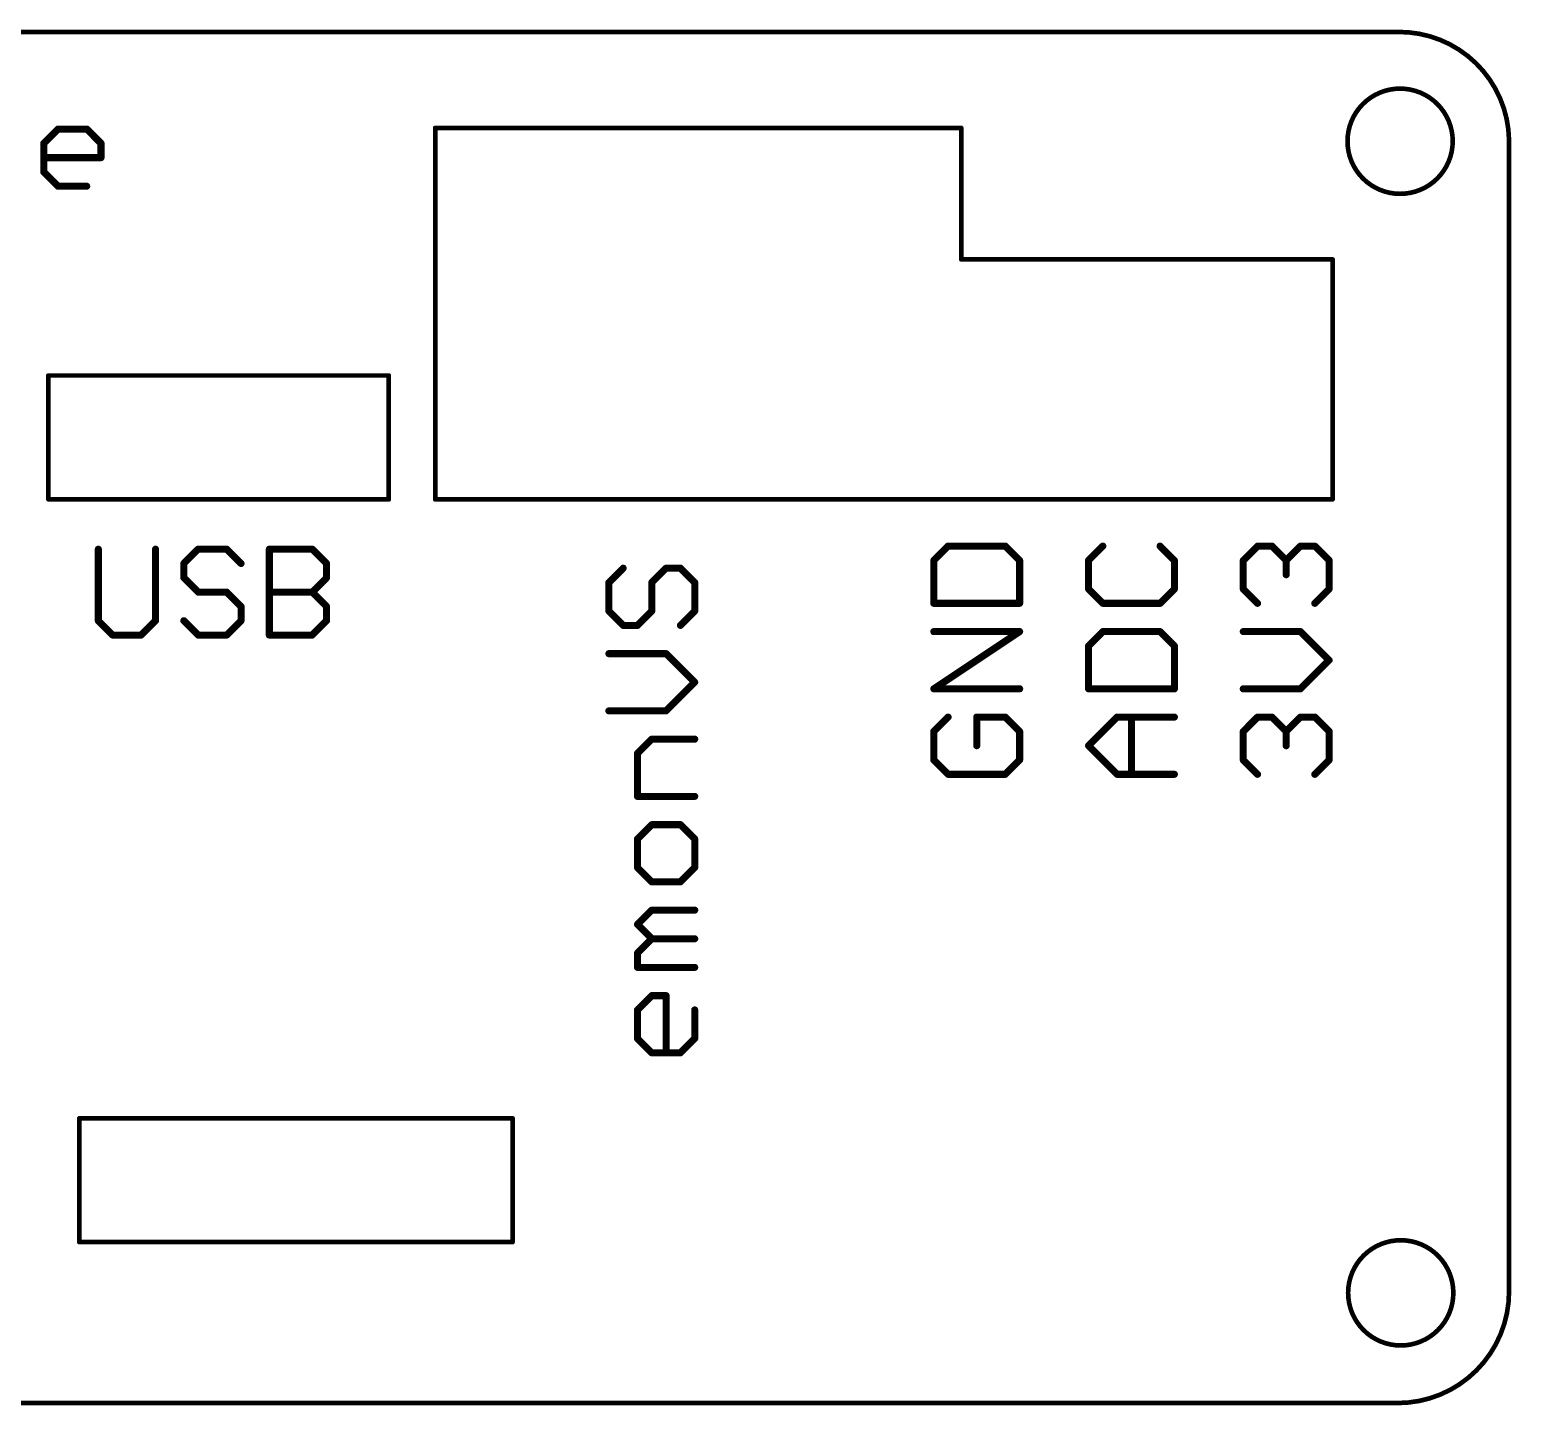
# Model space of a CAD drawing. Extents: x 1 to 175, y -47 to 184.
# Drawn here: x 44.89 to 92.78, y 48.72 to 93.18 of the extents above; entities that cross this region are included whole.
import ezdxf

# ---------------------------------------------------------------- set-up
doc = ezdxf.new("R2010")
doc.units = 0
doc.layers.add('20', color=53, linetype='CONTINUOUS')

msp = doc.modelspace()

# ---------------------------------------------------------------- linework, layer by layer
at = {"layer": '20'}
for points, const_width in [([(89.1, 93.1), (4.8, 93.1)], 0.15), ([(45.3519, 89.5012), (45.8142, 89.9635)], 0.2286), ([(45.8142, 89.9635), (46.7388, 89.9635)], 0.2286), ([(46.7388, 89.9635), (47.2011, 89.5012)], 0.2286), ([(75, 90), (58, 90)], 0.15), ([(58, 90), (58, 78)], 0.15), ([(75, 85.75), (75, 90)], 0.15), ([(45.3519, 88.5766), (45.3519, 89.5012)], 0.2286), ([(47.2011, 89.5012), (47.2011, 89.0389)], 0.2286), ([(92.7, 52.4), (92.7, 89.6)], 0.15), ([(47.2011, 89.0389), (45.3519, 89.0389)], 0.2286), ([(45.8142, 88.1143), (45.3519, 88.5766)], 0.2286), ([(46.7388, 88.1143), (45.8142, 88.1143)], 0.2286), ([(87, 85.75), (75, 85.75)], 0.15), ([(87, 78), (87, 85.75)], 0.15), ([(56.5, 82), (45.5, 82)], 0.15), ([(45.5, 82), (45.5, 78)], 0.15), ([(56.5, 78), (56.5, 82)], 0.15), ([(45.5, 78), (56.5, 78)], 0.15), ([(58, 78), (87, 78)], 0.15), ([(47.1143, 76.3881), (47.1143, 74.0766)], 0.2286), ([(48.9635, 74.0766), (48.9635, 76.3881)], 0.2286), ([(50.339, 76.3881), (49.8767, 75.9258)], 0.2286), ([(51.2635, 76.3881), (50.339, 76.3881)], 0.2286), ([(51.7258, 75.9258), (51.2635, 76.3881)], 0.2286), ([(52.639, 73.6143), (52.639, 76.3881)], 0.2286), ([(52.639, 76.3881), (54.0259, 76.3881)], 0.2286), ([(54.0259, 76.3881), (54.4882, 75.9258)], 0.2286), ([(74.5742, 76.4882), (74.1119, 76.0259)], 0.2286), ([(74.1119, 76.0259), (74.1119, 74.639)], 0.2286), ([(76.4234, 76.4882), (74.5742, 76.4882)], 0.2286), ([(76.8857, 76.0259), (76.4234, 76.4882)], 0.2286), ([(76.8857, 74.639), (76.8857, 76.0259)], 0.2286), ([(79.5742, 76.4882), (79.1119, 76.0259)], 0.2286), ([(79.1119, 76.0259), (79.1119, 75.1013)], 0.2286), ([(81.8857, 76.0259), (81.4234, 76.4882)], 0.2286), ([(81.8857, 75.1013), (81.8857, 76.0259)], 0.2286), ([(84.1119, 76.0259), (84.5742, 76.4882)], 0.2286), ([(84.1119, 75.1013), (84.1119, 76.0259)], 0.2286), ([(84.5742, 76.4882), (85.0365, 76.4882)], 0.2286), ([(85.0365, 76.4882), (85.4988, 76.0259)], 0.2286), ([(85.4988, 76.0259), (85.9611, 76.4882)], 0.2286), ([(85.4988, 76.0259), (85.4988, 75.5636)], 0.2286), ([(85.9611, 76.4882), (86.4234, 76.4882)], 0.2286), ([(86.4234, 76.4882), (86.8857, 76.0259)], 0.2286), ([(86.8857, 76.0259), (86.8857, 75.1013)], 0.2286), ([(49.8767, 75.9258), (49.8767, 75.4635)], 0.2286), ([(54.4882, 75.9258), (54.4882, 75.4635)], 0.2286), ([(64.0742, 75.7753), (63.6119, 75.313)], 0.2286), ([(64.9988, 75.313), (65.4611, 75.7753)], 0.2286), ([(65.4611, 75.7753), (65.9234, 75.7753)], 0.2286), ([(65.9234, 75.7753), (66.3857, 75.313)], 0.2286), ([(49.8767, 75.4635), (50.339, 75.0012)], 0.2286), ([(54.4882, 75.4635), (54.0259, 75.0012)], 0.2286), ([(63.6119, 75.313), (63.6119, 74.3884)], 0.2286), ([(64.9988, 74.3884), (64.9988, 75.313)], 0.2286), ([(66.3857, 75.313), (66.3857, 74.3884)], 0.2286), ([(79.1119, 75.1013), (79.5742, 74.639)], 0.2286), ([(81.4234, 74.639), (81.8857, 75.1013)], 0.2286), ([(84.5742, 74.639), (84.1119, 75.1013)], 0.2286), ([(86.8857, 75.1013), (86.4234, 74.639)], 0.2286), ([(50.339, 75.0012), (51.2635, 75.0012)], 0.2286), ([(51.2635, 75.0012), (51.7258, 74.5389)], 0.2286), ([(52.639, 75.0012), (54.0259, 75.0012)], 0.2286), ([(54.0259, 75.0012), (54.4882, 74.5389)], 0.2286), ([(74.1119, 74.639), (76.8857, 74.639)], 0.2286), ([(79.5742, 74.639), (81.4234, 74.639)], 0.2286), ([(51.7258, 74.5389), (51.7258, 74.0766)], 0.2286), ([(54.4882, 74.5389), (54.4882, 74.0766)], 0.2286), ([(63.6119, 74.3884), (64.0742, 73.9261)], 0.2286), ([(64.5365, 73.9261), (64.9988, 74.3884)], 0.2286), ([(66.3857, 74.3884), (65.9234, 73.9261)], 0.2286), ([(47.1143, 74.0766), (47.5766, 73.6143)], 0.2286), ([(48.5012, 73.6143), (48.9635, 74.0766)], 0.2286), ([(50.339, 73.6143), (49.8767, 74.0766)], 0.2286), ([(51.7258, 74.0766), (51.2635, 73.6143)], 0.2286), ([(54.4882, 74.0766), (54.0259, 73.6143)], 0.2286), ([(64.0742, 73.9261), (64.5365, 73.9261)], 0.2286), ([(74.1119, 71.8767), (76.8857, 73.7258)], 0.2286), ([(76.8857, 73.7258), (74.1119, 73.7258)], 0.2286), ([(79.5742, 73.7258), (79.1119, 73.2635)], 0.2286), ([(81.4234, 73.7258), (79.5742, 73.7258)], 0.2286), ([(81.8857, 73.2635), (81.4234, 73.7258)], 0.2286), ([(85.9611, 73.7258), (84.1119, 73.7258)], 0.2286), ([(86.8857, 72.8012), (85.9611, 73.7258)], 0.2286), ([(47.5766, 73.6143), (48.5012, 73.6143)], 0.2286), ([(51.2635, 73.6143), (50.339, 73.6143)], 0.2286), ([(54.0259, 73.6143), (52.639, 73.6143)], 0.2286), ([(79.1119, 73.2635), (79.1119, 71.8767)], 0.2286), ([(81.8857, 71.8767), (81.8857, 73.2635)], 0.2286), ([(65.4611, 73.0129), (63.6119, 73.0129)], 0.2286), ([(66.3857, 72.0883), (65.4611, 73.0129)], 0.2286), ([(85.9611, 71.8767), (86.8857, 72.8012)], 0.2286), ([(65.4611, 71.1637), (66.3857, 72.0883)], 0.2286), ([(76.8857, 71.8767), (74.1119, 71.8767)], 0.2286), ([(79.1119, 71.8767), (81.8857, 71.8767)], 0.2286), ([(84.1119, 71.8767), (85.9611, 71.8767)], 0.2286), ([(63.6119, 71.1637), (65.4611, 71.1637)], 0.2286), ([(74.5742, 70.9635), (74.1119, 70.5012)], 0.2286), ([(76.4234, 70.9635), (75.4988, 70.9635)], 0.2286), ([(75.4988, 70.9635), (75.4988, 70.0389)], 0.2286), ([(76.8857, 70.5012), (76.4234, 70.9635)], 0.2286), ([(79.1119, 70.0389), (80.0365, 70.9635)], 0.2286), ([(80.0365, 70.9635), (81.8857, 70.9635)], 0.2286), ([(80.4988, 69.1143), (80.4988, 70.9635)], 0.2286), ([(84.1119, 70.5012), (84.5742, 70.9635)], 0.2286), ([(84.5742, 70.9635), (85.0365, 70.9635)], 0.2286), ([(85.0365, 70.9635), (85.4988, 70.5012)], 0.2286), ([(85.4988, 70.5012), (85.9611, 70.9635)], 0.2286), ([(85.9611, 70.9635), (86.4234, 70.9635)], 0.2286), ([(86.4234, 70.9635), (86.8857, 70.5012)], 0.2286), ([(74.1119, 70.5012), (74.1119, 69.5766)], 0.2286), ([(76.8857, 69.5766), (76.8857, 70.5012)], 0.2286), ([(84.1119, 69.5766), (84.1119, 70.5012)], 0.2286), ([(85.4988, 70.5012), (85.4988, 70.0389)], 0.2286), ([(86.8857, 70.5012), (86.8857, 69.5766)], 0.2286), ([(64.5365, 69.7883), (64.9988, 70.2506)], 0.2286), ([(64.9988, 70.2506), (66.3857, 70.2506)], 0.2286), ([(80.0365, 69.1143), (79.1119, 70.0389)], 0.2286), ([(64.5365, 68.4014), (64.5365, 69.7883)], 0.2286), ([(74.1119, 69.5766), (74.5742, 69.1143)], 0.2286), ([(76.4234, 69.1143), (76.8857, 69.5766)], 0.2286), ([(84.5742, 69.1143), (84.1119, 69.5766)], 0.2286), ([(86.8857, 69.5766), (86.4234, 69.1143)], 0.2286), ([(74.5742, 69.1143), (76.4234, 69.1143)], 0.2286), ([(81.8857, 69.1143), (80.0365, 69.1143)], 0.2286), ([(66.3857, 68.4014), (64.5365, 68.4014)], 0.2286), ([(64.9988, 67.4882), (64.5365, 67.0259)], 0.2286), ([(65.9234, 67.4882), (64.9988, 67.4882)], 0.2286), ([(66.3857, 67.0259), (65.9234, 67.4882)], 0.2286), ([(64.5365, 67.0259), (64.5365, 66.1013)], 0.2286), ([(66.3857, 66.1013), (66.3857, 67.0259)], 0.2286), ([(64.5365, 66.1013), (64.9988, 65.639)], 0.2286), ([(65.9234, 65.639), (66.3857, 66.1013)], 0.2286), ([(64.9988, 65.639), (65.9234, 65.639)], 0.2286), ([(64.5365, 64.2635), (64.9988, 64.7258)], 0.2286), ([(64.9988, 64.7258), (66.3857, 64.7258)], 0.2286), ([(64.9988, 63.8012), (64.5365, 64.2635)], 0.2286), ([(64.5365, 63.339), (64.9988, 63.8012)], 0.2286), ([(64.9988, 63.8012), (66.3857, 63.8012)], 0.2286), ([(64.5365, 62.8767), (64.5365, 63.339)], 0.2286), ([(66.3857, 62.8767), (64.5365, 62.8767)], 0.2286), ([(64.5365, 61.5012), (64.9988, 61.9635)], 0.2286), ([(64.9988, 61.9635), (65.4611, 61.9635)], 0.2286), ([(65.4611, 61.9635), (65.4611, 60.1143)], 0.2286), ([(64.5365, 60.5766), (64.5365, 61.5012)], 0.2286), ([(66.3857, 61.5012), (66.3857, 60.5766)], 0.2286), ([(64.9988, 60.1143), (64.5365, 60.5766)], 0.2286), ([(66.3857, 60.5766), (65.9234, 60.1143)], 0.2286), ([(65.9234, 60.1143), (64.9988, 60.1143)], 0.2286), ([(60.5, 58), (46.5, 58)], 0.15), ([(46.5, 58), (46.5, 54)], 0.15), ([(60.5, 54), (60.5, 58)], 0.15), ([(46.5, 54), (60.5, 54)], 0.15), ([(89.1, 48.8), (4.9, 48.8)], 0.15)]:
    msp.add_lwpolyline(points, dxfattribs=dict(at, const_width=const_width))
for points, const_width in [([(92.7, 89.6, 0.4142), (89.1, 93.1)], 0.15), ([(89.0995, 93.1375, 1), (89.1005, 93.0625)], 0.075), ([(89.1, 93.0625, 1), (89.1, 93.1375)], 0.075), ([(89.18, 87.87, 1), (89.18, 91.27, 1), (89.18, 87.87)], 0.15), ([(45.8142, 90.0206, 1), (45.8142, 89.9063)], 0.1143), ([(45.8546, 89.9231, 1), (45.7738, 90.0039)], 0.1143), ([(46.7792, 90.0039, 1), (46.6984, 89.9231)], 0.1143), ([(46.7388, 89.9063, 1), (46.7388, 90.0206)], 0.1143), ([(58, 90.0375, 1), (58, 89.9625)], 0.075), ([(58.0375, 90, 1), (57.9625, 90)], 0.075), ([(75.0375, 90, 1), (74.9625, 90)], 0.075), ([(75, 89.9625, 1), (75, 90.0375)], 0.075), ([(45.3115, 89.5416, 1), (45.3923, 89.4608)], 0.1143), ([(45.4091, 89.5012, 1), (45.2948, 89.5012)], 0.1143), ([(47.2583, 89.5012, 1), (47.144, 89.5012)], 0.1143), ([(47.1607, 89.4608, 1), (47.2415, 89.5416)], 0.1143), ([(92.7375, 89.6, 1), (92.6625, 89.6)], 0.075), ([(92.6625, 89.5995, 1), (92.7375, 89.6005)], 0.075), ([(45.3519, 89.096, 1), (45.3519, 88.9817)], 0.1143), ([(47.144, 89.0389, 1), (47.2583, 89.0389)], 0.1143), ([(47.2011, 88.9817, 1), (47.2011, 89.096)], 0.1143), ([(45.3923, 88.617, 1), (45.3115, 88.5362)], 0.1143), ([(45.2948, 88.5766, 1), (45.4091, 88.5766)], 0.1143), ([(45.8142, 88.1714, 1), (45.8142, 88.0572)], 0.1143), ([(45.7738, 88.0739, 1), (45.8546, 88.1547)], 0.1143), ([(46.7388, 88.0572, 1), (46.7388, 88.1714)], 0.1143), ([(75, 85.7875, 1), (75, 85.7125)], 0.075), ([(74.9625, 85.75, 1), (75.0375, 85.75)], 0.075), ([(87.0375, 85.75, 1), (86.9625, 85.75)], 0.075), ([(87, 85.7125, 1), (87, 85.7875)], 0.075), ([(45.5, 82.0375, 1), (45.5, 81.9625)], 0.075), ([(45.5375, 82, 1), (45.4625, 82)], 0.075), ([(56.5375, 82, 1), (56.4625, 82)], 0.075), ([(56.5, 81.9625, 1), (56.5, 82.0375)], 0.075), ([(45.5, 78.0375, 1), (45.5, 77.9625)], 0.075), ([(56.5, 77.9625, 1), (56.5, 78.0375)], 0.075), ([(58, 78.0375, 1), (58, 77.9625)], 0.075), ([(87, 77.9625, 1), (87, 78.0375)], 0.075), ([(45.4625, 78, 1), (45.5375, 78)], 0.075), ([(56.4625, 78, 1), (56.5375, 78)], 0.075), ([(57.9625, 78, 1), (58.0375, 78)], 0.075), ([(86.9625, 78, 1), (87.0375, 78)], 0.075), ([(47.1715, 76.3881, 1), (47.0572, 76.3881)], 0.1143), ([(49.0206, 76.3881, 1), (48.9063, 76.3881)], 0.1143), ([(50.339, 76.4452, 1), (50.339, 76.3309)], 0.1143), ([(50.3794, 76.3477, 1), (50.2985, 76.4285)], 0.1143), ([(51.304, 76.4285, 1), (51.2231, 76.3477)], 0.1143), ([(51.2635, 76.3309, 1), (51.2635, 76.4452)], 0.1143), ([(52.6962, 76.3881, 1), (52.5819, 76.3881)], 0.1143), ([(52.639, 76.4452, 1), (52.639, 76.3309)], 0.1143), ([(54.0663, 76.4285, 1), (53.9855, 76.3477)], 0.1143), ([(54.0259, 76.3309, 1), (54.0259, 76.4452)], 0.1143), ([(74.1691, 76.0259, 1), (74.0548, 76.0259)], 0.1143), ([(74.5742, 76.5453, 1), (74.5742, 76.431)], 0.1143), ([(74.6146, 76.4478, 1), (74.5338, 76.5286)], 0.1143), ([(76.4638, 76.5286, 1), (76.383, 76.4478)], 0.1143), ([(76.4234, 76.431, 1), (76.4234, 76.5453)], 0.1143), ([(76.9428, 76.0259, 1), (76.8286, 76.0259)], 0.1143), ([(79.1691, 76.0259, 1), (79.0548, 76.0259)], 0.1143), ([(79.6146, 76.4478, 1), (79.5338, 76.5286)], 0.1143), ([(81.4638, 76.5286, 1), (81.383, 76.4478)], 0.1143), ([(81.9428, 76.0259, 1), (81.8286, 76.0259)], 0.1143), ([(84.1691, 76.0259, 1), (84.0548, 76.0259)], 0.1143), ([(84.5742, 76.5453, 1), (84.5742, 76.431)], 0.1143), ([(84.6146, 76.4478, 1), (84.5338, 76.5286)], 0.1143), ([(85.0769, 76.5286, 1), (84.9961, 76.4478)], 0.1143), ([(85.0365, 76.431, 1), (85.0365, 76.5453)], 0.1143), ([(85.556, 76.0259, 1), (85.4417, 76.0259)], 0.1143), ([(85.9611, 76.5453, 1), (85.9611, 76.431)], 0.1143), ([(86.0015, 76.4478, 1), (85.9207, 76.5286)], 0.1143), ([(86.4638, 76.5286, 1), (86.383, 76.4478)], 0.1143), ([(86.4234, 76.431, 1), (86.4234, 76.5453)], 0.1143), ([(86.9428, 76.0259, 1), (86.8286, 76.0259)], 0.1143), ([(49.9338, 75.9258, 1), (49.8195, 75.9258)], 0.1143), ([(49.8362, 75.9662, 1), (49.9171, 75.8854)], 0.1143), ([(51.6854, 75.8854, 1), (51.7662, 75.9662)], 0.1143), ([(54.5453, 75.9258, 1), (54.431, 75.9258)], 0.1143), ([(54.4478, 75.8854, 1), (54.5286, 75.9662)], 0.1143), ([(64.1146, 75.7349, 1), (64.0338, 75.8157)], 0.1143), ([(65.4611, 75.8324, 1), (65.4611, 75.7181)], 0.1143), ([(65.5015, 75.7349, 1), (65.4207, 75.8157)], 0.1143), ([(65.9638, 75.8157, 1), (65.883, 75.7349)], 0.1143), ([(65.9234, 75.7181, 1), (65.9234, 75.8324)], 0.1143), ([(74.0715, 76.0663, 1), (74.1523, 75.9855)], 0.1143), ([(76.8453, 75.9855, 1), (76.9261, 76.0663)], 0.1143), ([(79.0715, 76.0663, 1), (79.1523, 75.9855)], 0.1143), ([(81.8453, 75.9855, 1), (81.9261, 76.0663)], 0.1143), ([(84.0715, 76.0663, 1), (84.1523, 75.9855)], 0.1143), ([(85.4584, 76.0663, 1), (85.5392, 75.9855)], 0.1143), ([(85.4584, 75.9855, 1), (85.5392, 76.0663)], 0.1143), ([(86.8453, 75.9855, 1), (86.9261, 76.0663)], 0.1143), ([(49.9171, 75.5039, 1), (49.8362, 75.4231)], 0.1143), ([(49.8195, 75.4635, 1), (49.9338, 75.4635)], 0.1143), ([(54.431, 75.4635, 1), (54.5453, 75.4635)], 0.1143), ([(54.5286, 75.4231, 1), (54.4478, 75.5039)], 0.1143), ([(63.5715, 75.3534, 1), (63.6523, 75.2726)], 0.1143), ([(63.6691, 75.313, 1), (63.5548, 75.313)], 0.1143), ([(64.9584, 75.3534, 1), (65.0392, 75.2726)], 0.1143), ([(65.056, 75.313, 1), (64.9417, 75.313)], 0.1143), ([(66.4428, 75.313, 1), (66.3286, 75.313)], 0.1143), ([(66.3453, 75.2726, 1), (66.4261, 75.3534)], 0.1143), ([(79.1523, 75.1417, 1), (79.0715, 75.0609)], 0.1143), ([(81.9261, 75.0609, 1), (81.8453, 75.1417)], 0.1143), ([(84.1523, 75.1417, 1), (84.0715, 75.0609)], 0.1143), ([(85.4417, 75.5636, 1), (85.556, 75.5636)], 0.1143), ([(86.9261, 75.0609, 1), (86.8453, 75.1417)], 0.1143), ([(50.339, 75.0583, 1), (50.339, 74.944)], 0.1143), ([(50.2985, 74.9608, 1), (50.3794, 75.0416)], 0.1143), ([(51.304, 75.0416, 1), (51.2231, 74.9608)], 0.1143), ([(51.2635, 74.944, 1), (51.2635, 75.0583)], 0.1143), ([(52.639, 75.0583, 1), (52.639, 74.944)], 0.1143), ([(54.0663, 75.0416, 1), (53.9855, 74.9608)], 0.1143), ([(53.9855, 75.0416, 1), (54.0663, 74.9608)], 0.1143), ([(54.0259, 74.944, 1), (54.0259, 75.0583)], 0.1143), ([(74.1119, 74.6962, 1), (74.1119, 74.5819)], 0.1143), ([(74.0548, 74.639, 1), (74.1691, 74.639)], 0.1143), ([(76.8286, 74.639, 1), (76.9428, 74.639)], 0.1143), ([(76.8857, 74.5819, 1), (76.8857, 74.6962)], 0.1143), ([(79.0548, 75.1013, 1), (79.1691, 75.1013)], 0.1143), ([(79.5742, 74.6962, 1), (79.5742, 74.5819)], 0.1143), ([(79.5338, 74.5986, 1), (79.6146, 74.6794)], 0.1143), ([(81.383, 74.6794, 1), (81.4638, 74.5986)], 0.1143), ([(81.4234, 74.5819, 1), (81.4234, 74.6962)], 0.1143), ([(81.8286, 75.1013, 1), (81.9428, 75.1013)], 0.1143), ([(84.0548, 75.1013, 1), (84.1691, 75.1013)], 0.1143), ([(84.5338, 74.5986, 1), (84.6146, 74.6794)], 0.1143), ([(86.383, 74.6794, 1), (86.4638, 74.5986)], 0.1143), ([(86.8286, 75.1013, 1), (86.9428, 75.1013)], 0.1143), ([(51.783, 74.5389, 1), (51.6687, 74.5389)], 0.1143), ([(51.6854, 74.4985, 1), (51.7662, 74.5793)], 0.1143), ([(54.5453, 74.5389, 1), (54.431, 74.5389)], 0.1143), ([(54.4478, 74.4985, 1), (54.5286, 74.5793)], 0.1143), ([(63.6523, 74.4288, 1), (63.5715, 74.348)], 0.1143), ([(63.5548, 74.3884, 1), (63.6691, 74.3884)], 0.1143), ([(64.9417, 74.3884, 1), (65.056, 74.3884)], 0.1143), ([(65.0392, 74.348, 1), (64.9584, 74.4288)], 0.1143), ([(66.3286, 74.3884, 1), (66.4428, 74.3884)], 0.1143), ([(66.4261, 74.348, 1), (66.3453, 74.4288)], 0.1143), ([(47.1547, 74.117, 1), (47.0739, 74.0362)], 0.1143), ([(47.0572, 74.0766, 1), (47.1715, 74.0766)], 0.1143), ([(48.9063, 74.0766, 1), (49.0206, 74.0766)], 0.1143), ([(49.0039, 74.0362, 1), (48.9231, 74.117)], 0.1143), ([(49.9171, 74.117, 1), (49.8362, 74.0362)], 0.1143), ([(51.6687, 74.0766, 1), (51.783, 74.0766)], 0.1143), ([(51.7662, 74.0362, 1), (51.6854, 74.117)], 0.1143), ([(54.431, 74.0766, 1), (54.5453, 74.0766)], 0.1143), ([(54.5286, 74.0362, 1), (54.4478, 74.117)], 0.1143), ([(64.0742, 73.9832, 1), (64.0742, 73.8689)], 0.1143), ([(64.0338, 73.8857, 1), (64.1146, 73.9665)], 0.1143), ([(64.4961, 73.9665, 1), (64.5769, 73.8857)], 0.1143), ([(64.5365, 73.8689, 1), (64.5365, 73.9832)], 0.1143), ([(65.883, 73.9665, 1), (65.9638, 73.8857)], 0.1143), ([(74.1119, 73.783, 1), (74.1119, 73.6687)], 0.1143), ([(76.9174, 73.6783, 1), (76.854, 73.7734)], 0.1143), ([(76.8857, 73.6687, 1), (76.8857, 73.783)], 0.1143), ([(79.5742, 73.783, 1), (79.5742, 73.6687)], 0.1143), ([(79.6146, 73.6854, 1), (79.5338, 73.7662)], 0.1143), ([(81.4638, 73.7662, 1), (81.383, 73.6854)], 0.1143), ([(81.4234, 73.6687, 1), (81.4234, 73.783)], 0.1143), ([(84.1119, 73.783, 1), (84.1119, 73.6687)], 0.1143), ([(86.0015, 73.7662, 1), (85.9207, 73.6854)], 0.1143), ([(85.9611, 73.6687, 1), (85.9611, 73.783)], 0.1143), ([(47.5766, 73.6714, 1), (47.5766, 73.5572)], 0.1143), ([(47.5362, 73.5739, 1), (47.617, 73.6547)], 0.1143), ([(48.4608, 73.6547, 1), (48.5416, 73.5739)], 0.1143), ([(48.5012, 73.5572, 1), (48.5012, 73.6714)], 0.1143), ([(50.339, 73.6714, 1), (50.339, 73.5572)], 0.1143), ([(50.2985, 73.5739, 1), (50.3794, 73.6547)], 0.1143), ([(51.2231, 73.6547, 1), (51.304, 73.5739)], 0.1143), ([(51.2635, 73.5572, 1), (51.2635, 73.6714)], 0.1143), ([(52.639, 73.6714, 1), (52.639, 73.5572)], 0.1143), ([(52.5819, 73.6143, 1), (52.6962, 73.6143)], 0.1143), ([(53.9855, 73.6547, 1), (54.0663, 73.5739)], 0.1143), ([(54.0259, 73.5572, 1), (54.0259, 73.6714)], 0.1143), ([(79.0715, 73.304, 1), (79.1523, 73.2231)], 0.1143), ([(79.1691, 73.2635, 1), (79.0548, 73.2635)], 0.1143), ([(81.9428, 73.2635, 1), (81.8286, 73.2635)], 0.1143), ([(81.8453, 73.2231, 1), (81.9261, 73.304)], 0.1143), ([(63.6119, 73.0701, 1), (63.6119, 72.9558)], 0.1143), ([(65.5015, 73.0533, 1), (65.4207, 72.9725)], 0.1143), ([(65.4611, 72.9558, 1), (65.4611, 73.0701)], 0.1143), ([(86.9261, 72.7608, 1), (86.8453, 72.8417)], 0.1143), ([(86.8453, 72.7608, 1), (86.9261, 72.8417)], 0.1143), ([(66.4261, 72.0479, 1), (66.3453, 72.1287)], 0.1143), ([(66.3453, 72.0479, 1), (66.4261, 72.1287)], 0.1143), ([(74.1119, 71.9338, 1), (74.1119, 71.8195)], 0.1143), ([(74.0802, 71.9242, 1), (74.1436, 71.8291)], 0.1143), ([(76.8857, 71.8195, 1), (76.8857, 71.9338)], 0.1143), ([(79.1119, 71.9338, 1), (79.1119, 71.8195)], 0.1143), ([(79.0548, 71.8767, 1), (79.1691, 71.8767)], 0.1143), ([(81.8286, 71.8767, 1), (81.9428, 71.8767)], 0.1143), ([(81.8857, 71.8195, 1), (81.8857, 71.9338)], 0.1143), ([(84.1119, 71.9338, 1), (84.1119, 71.8195)], 0.1143), ([(85.9207, 71.9171, 1), (86.0015, 71.8362)], 0.1143), ([(85.9611, 71.8195, 1), (85.9611, 71.9338)], 0.1143), ([(63.6119, 71.2209, 1), (63.6119, 71.1066)], 0.1143), ([(65.4207, 71.2041, 1), (65.5015, 71.1233)], 0.1143), ([(65.4611, 71.1066, 1), (65.4611, 71.2209)], 0.1143), ([(74.6146, 70.9231, 1), (74.5338, 71.0039)], 0.1143), ([(75.4988, 71.0206, 1), (75.4988, 70.9063)], 0.1143), ([(75.556, 70.9635, 1), (75.4417, 70.9635)], 0.1143), ([(76.4638, 71.0039, 1), (76.383, 70.9231)], 0.1143), ([(76.4234, 70.9063, 1), (76.4234, 71.0206)], 0.1143), ([(80.0365, 71.0206, 1), (80.0365, 70.9063)], 0.1143), ([(80.0769, 70.9231, 1), (79.9961, 71.0039)], 0.1143), ([(80.556, 70.9635, 1), (80.4417, 70.9635)], 0.1143), ([(81.8857, 70.9063, 1), (81.8857, 71.0206)], 0.1143), ([(84.5742, 71.0206, 1), (84.5742, 70.9063)], 0.1143), ([(84.6146, 70.9231, 1), (84.5338, 71.0039)], 0.1143), ([(85.0769, 71.0039, 1), (84.9961, 70.9231)], 0.1143), ([(85.0365, 70.9063, 1), (85.0365, 71.0206)], 0.1143), ([(85.9611, 71.0206, 1), (85.9611, 70.9063)], 0.1143), ([(86.0015, 70.9231, 1), (85.9207, 71.0039)], 0.1143), ([(86.4638, 71.0039, 1), (86.383, 70.9231)], 0.1143), ([(86.4234, 70.9063, 1), (86.4234, 71.0206)], 0.1143), ([(74.0715, 70.5416, 1), (74.1523, 70.4608)], 0.1143), ([(74.1691, 70.5012, 1), (74.0548, 70.5012)], 0.1143), ([(76.9428, 70.5012, 1), (76.8286, 70.5012)], 0.1143), ([(76.8453, 70.4608, 1), (76.9261, 70.5416)], 0.1143), ([(84.0715, 70.5416, 1), (84.1523, 70.4608)], 0.1143), ([(84.1691, 70.5012, 1), (84.0548, 70.5012)], 0.1143), ([(85.4584, 70.5416, 1), (85.5392, 70.4608)], 0.1143), ([(85.556, 70.5012, 1), (85.4417, 70.5012)], 0.1143), ([(85.4584, 70.4608, 1), (85.5392, 70.5416)], 0.1143), ([(86.9428, 70.5012, 1), (86.8286, 70.5012)], 0.1143), ([(86.8453, 70.4608, 1), (86.9261, 70.5416)], 0.1143), ([(64.9988, 70.3077, 1), (64.9988, 70.1934)], 0.1143), ([(65.0392, 70.2101, 1), (64.9584, 70.291)], 0.1143), ([(66.3857, 70.1934, 1), (66.3857, 70.3077)], 0.1143), ([(75.4417, 70.0389, 1), (75.556, 70.0389)], 0.1143), ([(79.1523, 70.0793, 1), (79.0715, 69.9985)], 0.1143), ([(79.0715, 70.0793, 1), (79.1523, 69.9985)], 0.1143), ([(85.4417, 70.0389, 1), (85.556, 70.0389)], 0.1143), ([(64.4961, 69.8287, 1), (64.5769, 69.7479)], 0.1143), ([(64.5937, 69.7883, 1), (64.4794, 69.7883)], 0.1143), ([(74.1523, 69.617, 1), (74.0715, 69.5362)], 0.1143), ([(74.0548, 69.5766, 1), (74.1691, 69.5766)], 0.1143), ([(76.8286, 69.5766, 1), (76.9428, 69.5766)], 0.1143), ([(76.9261, 69.5362, 1), (76.8453, 69.617)], 0.1143), ([(84.1523, 69.617, 1), (84.0715, 69.5362)], 0.1143), ([(84.0548, 69.5766, 1), (84.1691, 69.5766)], 0.1143), ([(86.8286, 69.5766, 1), (86.9428, 69.5766)], 0.1143), ([(86.9261, 69.5362, 1), (86.8453, 69.617)], 0.1143), ([(74.5742, 69.1714, 1), (74.5742, 69.0572)], 0.1143), ([(74.5338, 69.0739, 1), (74.6146, 69.1547)], 0.1143), ([(76.383, 69.1547, 1), (76.4638, 69.0739)], 0.1143), ([(76.4234, 69.0572, 1), (76.4234, 69.1714)], 0.1143), ([(80.0365, 69.1714, 1), (80.0365, 69.0572)], 0.1143), ([(79.9961, 69.0739, 1), (80.0769, 69.1547)], 0.1143), ([(80.4417, 69.1143, 1), (80.556, 69.1143)], 0.1143), ([(81.8857, 69.0572, 1), (81.8857, 69.1714)], 0.1143), ([(84.5338, 69.0739, 1), (84.6146, 69.1547)], 0.1143), ([(86.383, 69.1547, 1), (86.4638, 69.0739)], 0.1143), ([(64.5365, 68.4585, 1), (64.5365, 68.3442)], 0.1143), ([(66.3857, 68.3442, 1), (66.3857, 68.4585)], 0.1143), ([(64.4794, 68.4014, 1), (64.5937, 68.4014)], 0.1143), ([(64.9988, 67.5453, 1), (64.9988, 67.431)], 0.1143), ([(65.0392, 67.4478, 1), (64.9584, 67.5286)], 0.1143), ([(65.9638, 67.5286, 1), (65.883, 67.4478)], 0.1143), ([(65.9234, 67.431, 1), (65.9234, 67.5453)], 0.1143), ([(64.4961, 67.0663, 1), (64.5769, 66.9855)], 0.1143), ([(64.5937, 67.0259, 1), (64.4794, 67.0259)], 0.1143), ([(66.4428, 67.0259, 1), (66.3286, 67.0259)], 0.1143), ([(66.3453, 66.9855, 1), (66.4261, 67.0663)], 0.1143), ([(64.5769, 66.1417, 1), (64.4961, 66.0609)], 0.1143), ([(64.4794, 66.1013, 1), (64.5937, 66.1013)], 0.1143), ([(66.3286, 66.1013, 1), (66.4428, 66.1013)], 0.1143), ([(66.4261, 66.0609, 1), (66.3453, 66.1417)], 0.1143), ([(64.9988, 65.6962, 1), (64.9988, 65.5819)], 0.1143), ([(64.9584, 65.5986, 1), (65.0392, 65.6794)], 0.1143), ([(65.883, 65.6794, 1), (65.9638, 65.5986)], 0.1143), ([(65.9234, 65.5819, 1), (65.9234, 65.6962)], 0.1143), ([(64.9988, 64.783, 1), (64.9988, 64.6687)], 0.1143), ([(65.0392, 64.6854, 1), (64.9584, 64.7662)], 0.1143), ([(66.3857, 64.6687, 1), (66.3857, 64.783)], 0.1143), ([(64.5769, 64.304, 1), (64.4961, 64.2231)], 0.1143), ([(64.4961, 64.304, 1), (64.5769, 64.2231)], 0.1143), ([(64.9988, 63.8584, 1), (64.9988, 63.7441)], 0.1143), ([(65.0392, 63.7608, 1), (64.9584, 63.8417)], 0.1143), ([(64.9584, 63.7608, 1), (65.0392, 63.8417)], 0.1143), ([(66.3857, 63.7441, 1), (66.3857, 63.8584)], 0.1143), ([(64.4961, 63.3794, 1), (64.5769, 63.2985)], 0.1143), ([(64.5937, 63.339, 1), (64.4794, 63.339)], 0.1143), ([(64.5365, 62.9338, 1), (64.5365, 62.8195)], 0.1143), ([(64.4794, 62.8767, 1), (64.5937, 62.8767)], 0.1143), ([(66.3857, 62.8195, 1), (66.3857, 62.9338)], 0.1143), ([(64.9988, 62.0206, 1), (64.9988, 61.9063)], 0.1143), ([(65.0392, 61.9231, 1), (64.9584, 62.0039)], 0.1143), ([(65.5183, 61.9635, 1), (65.404, 61.9635)], 0.1143), ([(65.4611, 61.9063, 1), (65.4611, 62.0206)], 0.1143), ([(64.4961, 61.5416, 1), (64.5769, 61.4608)], 0.1143), ([(64.5937, 61.5012, 1), (64.4794, 61.5012)], 0.1143), ([(66.4428, 61.5012, 1), (66.3286, 61.5012)], 0.1143), ([(64.5769, 60.617, 1), (64.4961, 60.5362)], 0.1143), ([(64.4794, 60.5766, 1), (64.5937, 60.5766)], 0.1143), ([(66.3286, 60.5766, 1), (66.4428, 60.5766)], 0.1143), ([(66.4261, 60.5362, 1), (66.3453, 60.617)], 0.1143), ([(64.9988, 60.1715, 1), (64.9988, 60.0572)], 0.1143), ([(64.9584, 60.0739, 1), (65.0392, 60.1547)], 0.1143), ([(65.404, 60.1143, 1), (65.5183, 60.1143)], 0.1143), ([(65.883, 60.1547, 1), (65.9638, 60.0739)], 0.1143), ([(65.9234, 60.0572, 1), (65.9234, 60.1715)], 0.1143), ([(46.5, 58.0375, 1), (46.5, 57.9625)], 0.075), ([(46.5375, 58, 1), (46.4625, 58)], 0.075), ([(60.5375, 58, 1), (60.4625, 58)], 0.075), ([(60.5, 57.9625, 1), (60.5, 58.0375)], 0.075), ([(89.2, 50.66, 1), (89.2, 54.06, 1), (89.2, 50.66)], 0.15), ([(46.5, 54.0375, 1), (46.5, 53.9625)], 0.075), ([(46.4625, 54, 1), (46.5375, 54)], 0.075), ([(60.4625, 54, 1), (60.5375, 54)], 0.075), ([(60.5, 53.9625, 1), (60.5, 54.0375)], 0.075), ([(89.1, 48.8, 0.4142), (92.7, 52.4)], 0.15), ([(92.7375, 52.4, 1), (92.6625, 52.4)], 0.075), ([(92.6625, 52.4, 1), (92.7375, 52.4)], 0.075), ([(89.1, 48.8375, 1), (89.1, 48.7625)], 0.075), ([(89.1, 48.7625, 1), (89.1, 48.8375)], 0.075)]:
    msp.add_lwpolyline(points, format="xyb", dxfattribs=dict(at, const_width=const_width))

doc.saveas('drawing.dxf')
